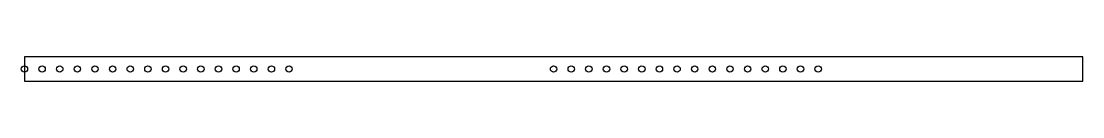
# Model space of a CAD drawing. Header units: millimetres. Extents: x -1 to 264, y 0 to 6.
import ezdxf

# ---------------------------------------------------------------- set-up
doc = ezdxf.new("R2010")
doc.units = ezdxf.units.MM
doc.layers.add('CUT_INNER', color=6, linetype='Continuous')
doc.layers.add('CUT_OUTER', color=1, linetype='Continuous')

msp = doc.modelspace()

# ---------------------------------------------------------------- linework, layer by layer
at = {"layer": 'CUT_INNER'}
for centre in [(0, 3), (4.4, 3), (8.8, 3), (13.19, 3), (17.59, 3), (21.99, 3), (26.39, 3), (30.79, 3), (35.19, 3), (39.58, 3), (43.98, 3), (48.38, 3), (52.78, 3), (57.18, 3), (61.58, 3), (65.97, 3), (131.95, 3), (136.35, 3), (140.74, 3), (145.14, 3), (149.54, 3), (153.94, 3), (158.34, 3), (162.73, 3), (167.13, 3), (171.53, 3), (175.93, 3), (180.33, 3), (184.73, 3), (189.12, 3), (193.52, 3), (197.92, 3)]:
    msp.add_circle(centre, 0.8, dxfattribs=at)
at = {"layer": 'CUT_OUTER'}
msp.add_lwpolyline([(0, 0), (263.89, 0), (263.89, 6), (0, 6)], close=True, dxfattribs=at)

doc.saveas('drawing.dxf')
